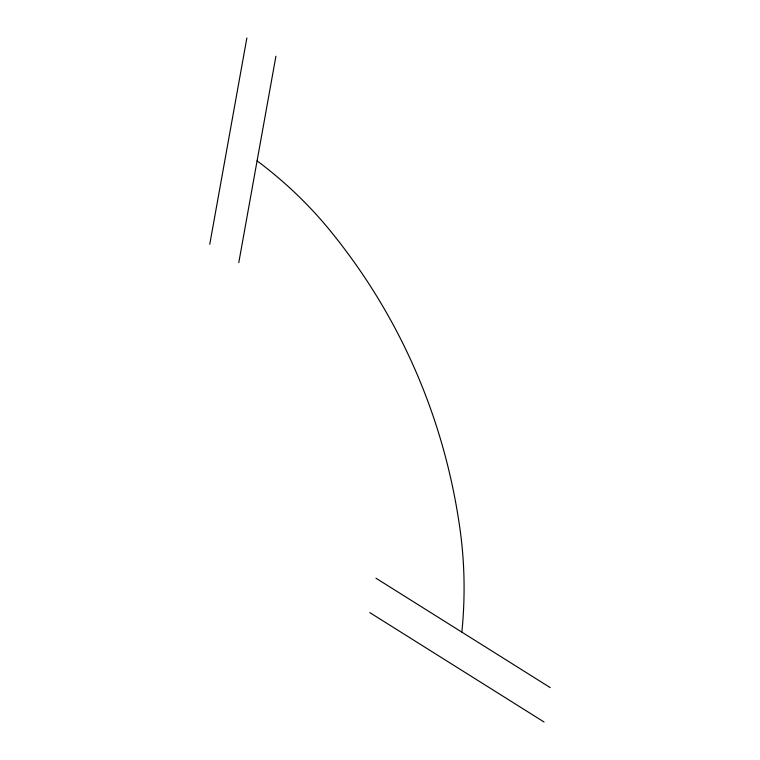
<?xml version="1.0" encoding="UTF-8"?>
<svg xmlns="http://www.w3.org/2000/svg" width="760" height="760" viewBox="0 0 760 760"><rect width="100%" height="100%" fill="white"/><g stroke="black" fill="none" stroke-linecap="round" stroke-linejoin="round"><path stroke-width="1.14" d="M209.76 244.292L246.867 38M238.802 262.523L275.909 56.23M375.972 578.217L550.24 687.619M369.787 612.598L544.056 722M461.852 632.13A542.678 463.201 -27.7 0 0 460.056 529.53A819.841 699.779 -27.7 0 0 330.248 230.755A542.678 463.201 -27.7 0 0 257.089 160.864"/></g></svg>
